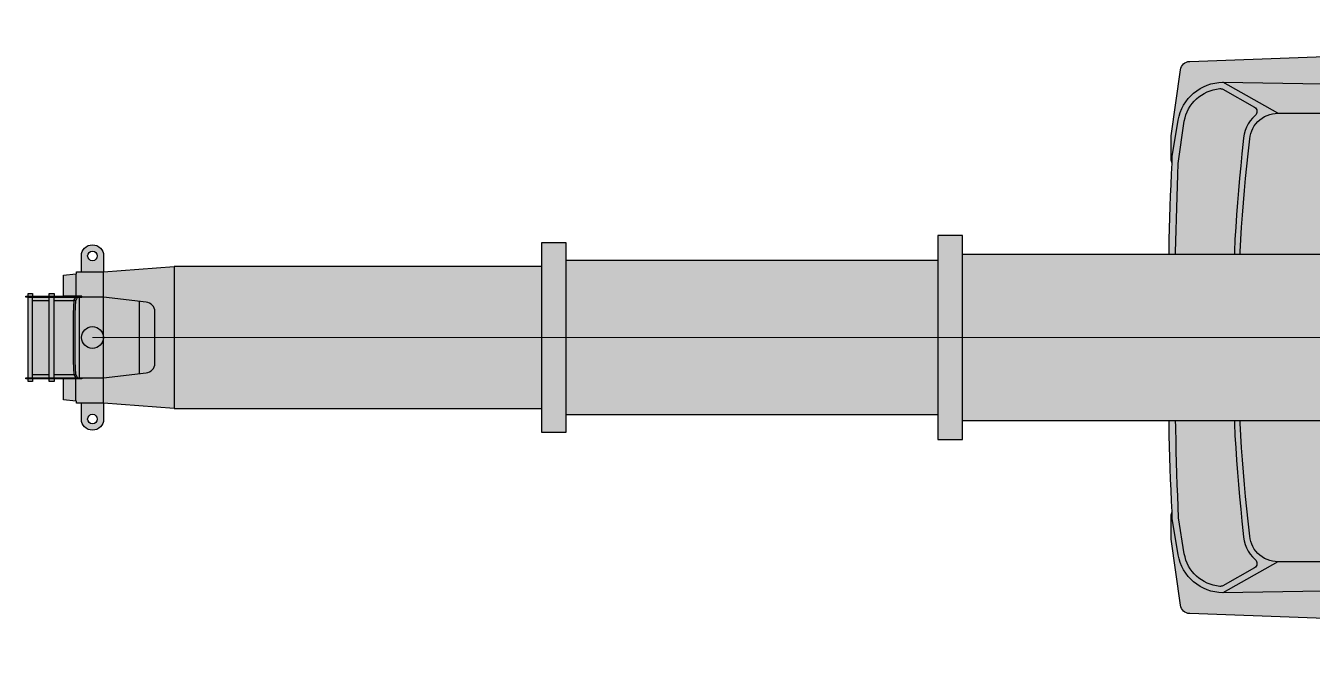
# Model space of a CAD drawing. Header units: millimetres. Extents: x 71603 to 88357, y -346 to 24116.
# Drawn here: x 71603 to 77282, y 2119 to 4869 of the extents above; entities that cross this region are included whole.
import ezdxf

# ---------------------------------------------------------------- set-up
doc = ezdxf.new("R2010")
doc.units = ezdxf.units.MM
doc.set_wipeout_variables(frame=1)
doc.layers.get('0').update_dxf_attribs({"color": 170})
doc.layers.add('Техника. Кран GROVE GMK4100', color=250, linetype='Continuous', lineweight=20)
doc.layers.add('Техника. Кран GROVE GMK4100 Штрих', color=7, linetype='Continuous', true_color=0xffda6b)

# ---------------------------------------------------------------- blocks, each defined once
blk = doc.blocks.new('Grove GMK4100-20200927.163132')
at = {"color": 0, "linetype": 'ByBlock', "lineweight": -2, "transparency": 16777216}
blk.add_wipeout([(-81.85994430214586, 359.87463061084054), (-81.85994430214586, 359.87463061084054), (-67.4814077343519, 394.587488599886), (-32.768549745306345, 408.9660251676801), (1.9443082437392576, 394.587488599886), (16.322844811533187, 359.87463061084054), (16.322844811533187, 289.1776248546521), (327.40467431650166, 313.3023433825217), (327.40467431650166, -313.30234338252194), (16.322844811533187, -289.1776248546521), (16.322844811533187, -359.87463061084054), (16.322844811533187, -359.87463061084054), (1.9443082437393997, -394.58748859988583), (-32.76854974530593, -408.9660251676796), (-67.4814077343512, -394.58748859988583), (-81.85994430214495, -359.87463061084054), (-81.85994430214495, -289.1776248546521), (-103.69394316832415, -289.1776248546521), (-103.69394316832415, -280.99865100285024), (-106.43196874961367, -280.99865100285024), (-160.9818630229966, -275.52259984027114), (-160.9818630229966, -182.7807589971053), (-201.91183517406904, -182.7807589971053), (-201.91183517406904, -193.69775843020034), (-223.7458340402482, -193.69775843020034), (-223.7458340402482, -182.7807589971053), (-297.3917015985208, -182.7807589971053), (-297.3917015985208, -193.69775843020034), (-316.48767488341036, -193.69775843020034), (-316.48767488341036, -182.7807589971053), (-327.4046743165018, -182.7807589971053), (-327.4046743165018, -177.3047078345262), (-316.48767488341036, -177.3047078345262), (-316.48767488341036, 177.30470783452608), (-327.4046743165018, 177.30470783452608), (-327.4046743165018, 182.7807589971053), (-316.48767488341036, 182.7807589971053), (-316.48767488341036, 193.69775843020045), (-297.3917015985208, 193.69775843020045), (-297.3917015985208, 182.7807589971053), (-223.7458340402482, 182.7807589971053), (-223.7458340402482, 193.69775843020045), (-201.91183517406904, 193.69775843020045), (-201.91183517406904, 182.7807589971053), (-160.9818630229966, 182.7807589971053), (-160.9818630229966, 275.5225998402709), (-106.43196874961367, 280.99865100285024), (-103.69394316832415, 280.99865100285024), (-103.69394316832415, 289.1776248546521), (-81.85994430214495, 289.1776248546521), (-81.85994430214495, 289.42334509912666)], dxfattribs=at)
at = {"layer": 'Техника. Кран GROVE GMK4100 Штрих', "transparency": 16777216}
h = blk.add_hatch(color=256, dxfattribs=at)
h.dxf.hatch_style = 1
edge = h.paths.add_edge_path(flags=16)
edge.add_arc((-32.76854974530579, 359.8746306108405), 21.26532292016782, 0, 360)
edge = h.paths.add_edge_path(flags=16)
edge.add_arc((-32.76854974530579, -359.8746306108405), 21.26532292016782, 0, 360)
edge = h.paths.add_edge_path()
edge.add_line((-81.85994430214487, 289.4233450991269), (-81.85994430214578, 359.8746306108405))
edge.add_arc((-32.76854974530625, 359.8746306108405), 49.09139455683953, 0, 180, ccw=False)
edge.add_line((16.32284481153329, 359.8746306108405), (16.32284481153329, 289.1776248546521))
edge.add_line((16.32284481153329, 289.1776248546521), (327.4046743165018, 313.3023433825219))
edge.add_line((327.4046743165018, 313.3023433825219), (327.4046743165018, -313.3023433825219))
edge.add_line((327.4046743165018, -313.3023433825219), (16.32284481153329, -289.1776248546521))
edge.add_line((16.32284481153329, -289.1776248546521), (16.32284481153329, -359.8746306108405))
edge.add_arc((-32.76854974530579, -359.8746306108405), 49.09139455683908, 180, 360, ccw=False)
edge.add_line((-81.85994430214487, -359.8746306108405), (-81.85994430214487, -289.1776248546521))
edge.add_line((-81.85994430214487, -289.1776248546521), (-103.693943168324, -289.1776248546521))
edge.add_line((-103.693943168324, -289.1776248546521), (-103.693943168324, -280.9986510028502))
edge.add_line((-103.693943168324, -280.9986510028502), (-106.4319687496136, -280.9986510028502))
edge.add_line((-106.4319687496136, -280.9986510028502), (-160.9818630229965, -275.5225998402711))
edge.add_line((-160.9818630229965, -275.5225998402711), (-160.9818630229965, -182.7807589971053))
edge.add_line((-160.9818630229965, -182.7807589971053), (-201.911835174069, -182.7807589971053))
edge.add_line((-201.911835174069, -182.7807589971053), (-201.911835174069, -193.6977584302003))
edge.add_line((-201.911835174069, -193.6977584302003), (-223.7458340402482, -193.6977584302003))
edge.add_line((-223.7458340402482, -193.6977584302003), (-223.7458340402482, -182.7807589971053))
edge.add_line((-223.7458340402482, -182.7807589971053), (-297.3917015985207, -182.7807589971053))
edge.add_line((-297.3917015985207, -182.7807589971053), (-297.3917015985207, -193.6977584302003))
edge.add_line((-297.3917015985207, -193.6977584302003), (-316.4876748834104, -193.6977584302003))
edge.add_line((-316.4876748834104, -193.6977584302003), (-316.4876748834104, -182.7807589971053))
edge.add_line((-316.4876748834104, -182.7807589971053), (-327.4046743165018, -182.7807589971053))
edge.add_line((-327.4046743165018, -182.7807589971053), (-327.4046743165018, -177.3047078345262))
edge.add_line((-327.4046743165018, -177.3047078345262), (-316.4876748834104, -177.3047078345262))
edge.add_line((-316.4876748834104, -177.3047078345262), (-316.4876748834104, 177.3047078345262))
edge.add_line((-316.4876748834104, 177.3047078345262), (-327.4046743165018, 177.3047078345262))
edge.add_line((-327.4046743165018, 177.3047078345262), (-327.4046743165018, 182.7807589971053))
edge.add_line((-327.4046743165018, 182.7807589971053), (-316.4876748834104, 182.7807589971053))
edge.add_line((-316.4876748834104, 182.7807589971053), (-316.4876748834104, 193.6977584302003))
edge.add_line((-316.4876748834104, 193.6977584302003), (-297.3917015985207, 193.6977584302003))
edge.add_line((-297.3917015985207, 193.6977584302003), (-297.3917015985207, 182.7807589971053))
edge.add_line((-297.3917015985207, 182.7807589971053), (-223.7458340402482, 182.7807589971053))
edge.add_line((-223.7458340402482, 182.7807589971053), (-223.7458340402482, 193.6977584302003))
edge.add_line((-223.7458340402482, 193.6977584302003), (-201.911835174069, 193.6977584302003))
edge.add_line((-201.911835174069, 193.6977584302003), (-201.911835174069, 182.7807589971053))
edge.add_line((-201.911835174069, 182.7807589971053), (-160.9818630229965, 182.7807589971053))
edge.add_line((-160.9818630229965, 182.7807589971053), (-160.9818630229965, 275.5225998402711))
edge.add_line((-160.9818630229965, 275.5225998402711), (-106.4319687496136, 280.9986510028502))
edge.add_line((-106.4319687496136, 280.9986510028502), (-103.693943168324, 280.9986510028502))
edge.add_line((-103.693943168324, 280.9986510028502), (-103.693943168324, 289.1776248546521))
edge.add_line((-103.693943168324, 289.1776248546521), (-81.85994430214487, 289.1776248546521))
edge.add_line((-81.85994430214487, 289.1776248546521), (-81.85994430214487, 289.4233450991269))
at = {"color": 0, "linetype": 'ByBlock', "lineweight": -2, "transparency": 16777216}
blk.add_lwpolyline([(-81.85994430214487, 289.4233450991269), (-81.85994430214578, 359.8746306108405, -0.9999999999999999), (16.32284481153329, 359.8746306108405), (16.32284481153329, 289.1776248546521), (327.4046743165018, 313.3023433825219), (327.4046743165018, -313.3023433825219), (16.32284481153329, -289.1776248546521), (16.32284481153329, -359.8746306108405, -0.9999999999999999), (-81.85994430214487, -359.8746306108405), (-81.85994430214487, -289.1776248546521), (-103.693943168324, -289.1776248546521), (-103.693943168324, -280.9986510028502), (-106.4319687496136, -280.9986510028502), (-160.9818630229965, -275.5225998402711), (-160.9818630229965, -182.7807589971053), (-201.911835174069, -182.7807589971053), (-201.911835174069, -193.6977584302003), (-223.7458340402482, -193.6977584302003), (-223.7458340402482, -182.7807589971053), (-297.3917015985207, -182.7807589971053), (-297.3917015985207, -193.6977584302003), (-316.4876748834104, -193.6977584302003), (-316.4876748834104, -182.7807589971053), (-327.4046743165018, -182.7807589971053), (-327.4046743165018, -177.3047078345262), (-316.4876748834104, -177.3047078345262), (-316.4876748834104, 177.3047078345262), (-327.4046743165018, 177.3047078345262), (-327.4046743165018, 182.7807589971053), (-316.4876748834104, 182.7807589971053), (-316.4876748834104, 193.6977584302003), (-297.3917015985207, 193.6977584302003), (-297.3917015985207, 182.7807589971053), (-223.7458340402482, 182.7807589971053), (-223.7458340402482, 193.6977584302003), (-201.911835174069, 193.6977584302003), (-201.911835174069, 182.7807589971053), (-160.9818630229965, 182.7807589971053), (-160.9818630229965, 275.5225998402711), (-106.4319687496136, 280.9986510028502), (-103.693943168324, 280.9986510028502), (-103.693943168324, 289.1776248546521), (-81.85994430214487, 289.1776248546521)], format="xyb", close=True, dxfattribs=at)
for points in [[(-81.85994430214487, 289.4233450991269), (-81.85994430214487, 359.8746306108405, -0.9999999999999999), (16.32284481153329, 359.8746306108405), (16.32284481153329, 289.1776248546521)], [(-79.15702161292211, -177.3047078345262), (16.63481161563868, -177.3047078345262), (204.5796549712177, -155.5058118604138, 0.3797778744483904), (242.7716015410006, -114.575839709345), (242.7716015410006, 114.575839709345, 0.3797778744483904), (204.5796549712177, 155.5058118604138), (16.63481161563868, 177.3047078345262), (-79.15702161292211, 177.3047078345262)]]:
    blk.add_lwpolyline(points, format="xyb", dxfattribs=at)
for points in [[(-81.85994430214487, 289.1776248546521), (16.32284481153329, 289.1776248546521)], [(16.32284481153329, -289.1776248546521), (16.32284481153329, 289.1776248546521)], [(-106.4319687496136, 280.9986510028502), (-106.4319687496136, 182.7807589971053)], [(-316.4876748834104, 177.3047078345262), (-79.15702161292211, 177.3047078345262), (-79.15702161292211, 182.7807589971053), (-160.9818630229965, 182.7807589971053)], [(-316.4876748834104, 182.7807589971053), (-297.3917015985207, 182.7807589971053)], [(-297.3917015985207, -177.3047078345262), (-297.3917015985207, 177.3047078345262)], [(-223.7458340402482, 182.7807589971053), (-201.911835174069, 182.7807589971053)], [(-223.7458340402482, -177.3047078345262), (-223.7458340402482, 177.3047078345262)], [(-201.911835174069, 163.6847857122157), (-114.6109426014118, 163.6847857122157), (-106.4319687496136, 177.3047078345262)], [(-201.911835174069, -177.3047078345262), (-201.911835174069, 177.3047078345262)], [(-98.32421700341729, 177.3047078345262), (-106.5031908552155, 163.6847857122157), (-114.6109426014118, 163.6847857122157), (-117.348968182705, 106.3968658575432), (-117.348968182705, -106.3968658575432), (-114.6109426014118, -163.6847857122157), (-106.5031908552155, -163.6847857122157), (-98.32421700341729, -177.3047078345262)], [(-90.07402104600988, -177.3047078345262), (-90.07402104600988, 177.3047078345262)], [(-297.3917015985207, 163.6847857122157), (-223.7458340402482, 163.6847857122157)], [(-106.5031908552155, -163.6847857122157), (-109.2412164365087, -106.3968658575432), (-109.2412164365087, 106.3968658575432), (-106.5031908552155, 163.6847857122157)], [(174.5666822532366, -158.9868845968194), (174.5666822532366, 158.9868845968194)], [(-297.3917015985207, -163.6847857122157), (-223.7458340402482, -163.6847857122157)], [(-201.911835174069, -163.6847857122157), (-114.6109426014118, -163.6847857122157), (-106.4319687496136, -177.3047078345262)], [(-316.4876748834104, -177.3047078345262), (-79.15702161292211, -177.3047078345262), (-79.15702161292211, -182.7807589971053), (-160.9818630229965, -182.7807589971053)], [(-297.3917015985207, -182.7807589971053), (-316.4876748834104, -182.7807589971053)], [(-201.911835174069, -182.7807589971053), (-223.7458340402482, -182.7807589971053)], [(-106.4319687496136, -280.9986510028502), (-106.4319687496136, -182.7807589971053)], [(16.32284481153329, -289.1776248546521), (-81.85994430214487, -289.1776248546521)]]:
    blk.add_lwpolyline(points, dxfattribs=at)
for centre, radius in [((-32.76854974530579, 359.8746306108405), 21.26532292016782), ((-32.76854974530579, 0), 47.98231210334961), ((-32.76854974530579, -359.8746306108405), 21.26532292016782)]:
    blk.add_circle(centre, radius, dxfattribs=at)
blk = doc.blocks.new('Grove GMK4100-20200927.131759')
at = {"color": 0, "linetype": 'ByBlock', "lineweight": -2, "transparency": 16777216}
for points in [[(3291.834246215937, -1375), (-5808.712809504592, -1375), (-5808.712809504592, -1277.8827248562593), (-6121.936378459213, -1256.7264922744935), (-7198.160105694168, -1217.770583159333), (-7198.160105694168, -1217.770583159333), (-7212.830532529945, -1214.5007994087664), (-7225.517996739533, -1206.442191511007), (-7234.713737971794, -1194.55306822505), (-7239.324222519652, -1180.2472532691208), (-7279.895754034633, -889.149597691895), (-7279.895754034633, -782.6377466226695), (-7276.382234926016, -769.4309906117778), (-7276.382234926018, -769.4309906117778), (-7284.2532950531195, -577.1727231396744), (-7289.419223399634, -384.8227603551277), (-7291.878997787411, -192.41916239277452), (-7291.632131502849, -4.547473508864641e-12), (-7291.632131502847, 9.094947017729282e-13), (-7291.632131502847, 9.094947017729282e-13), (-7291.87899778741, 192.41916239277634), (-7289.419223399631, 384.8227603551295), (-7284.253295053118, 577.1727231396744), (-7276.382234926016, 769.4309906117742), (-7276.382234926016, 769.4309906117787), (-7279.895754034633, 782.6377466226695), (-7279.895754034633, 889.1495976918968), (-7239.324222519652, 1180.2472532691227), (-7239.324222519652, 1180.2472532691227), (-7234.713737971796, 1194.5530682250528), (-7225.517996739533, 1206.4421915110079), (-7212.830532529945, 1214.5007994087673), (-7198.160105694169, 1217.770583159333), (-7198.160105694168, 1217.770583159333), (-6121.936378459213, 1256.7264922744944), (-5808.712809504592, 1277.8827248562611), (-5808.712809504592, 1375.000000000001), (3291.834246215937, 1375.000000000001)], [(3352.8265753478627, 1375), (3459.999999999985, 1375), (3459.999999999985, -1375), (3352.8265753478627, -1375)]]:
    blk.add_wipeout(points, dxfattribs=at)
at = {"layer": 'Техника. Кран GROVE GMK4100 Штрих', "transparency": 16777216}
h = blk.add_hatch(color=256, dxfattribs=at)
h.dxf.hatch_style = 1
edge = h.paths.add_edge_path()
edge.add_line((3291.834246215934, 1375), (3291.834246215934, -1375))
edge.add_line((3291.834246215934, -1375), (-5808.712809504592, -1375))
edge.add_line((-5808.712809504592, -1375), (-5808.712809504592, -1277.882724856259))
edge.add_line((-5808.712809504592, -1277.882724856259), (-6121.936378459213, -1256.726492274494))
edge.add_line((-6121.936378459213, -1256.726492274494), (-7198.160105694168, -1217.770583159332))
edge.add_arc((-7196.155407597211, -1174.230629976098), 43.58607963166883, 187.9344464711009, 267.36380797010895, ccw=False)
edge.add_line((-7239.324222519652, -1180.247253269121), (-7279.895754034631, -889.1495976918959))
edge.add_line((-7279.895754034631, -889.1495976918959), (-7279.895754034631, -782.6377466226695))
edge.add_line((-7279.895754034631, -782.6377466226695), (-7276.382234926015, -769.4309906117787))
edge.add_arc((6387.059280238689, -113.7589674217077), 13679.16444233055, 179.5235100890762, 182.7473636859954, ccw=False)
edge.add_arc((6387.059280238689, 113.7589674217077), 13679.16444233055, 177.2526363140046, 180.4764899109238, ccw=False)
edge.add_line((-7276.382234926015, 769.4309906117787), (-7279.895754034631, 782.6377466226695))
edge.add_line((-7279.895754034631, 782.6377466226695), (-7279.895754034631, 889.1495976918959))
edge.add_line((-7279.895754034631, 889.1495976918959), (-7239.324222519652, 1180.247253269121))
edge.add_arc((-7196.155407597211, 1174.230629976098), 43.58607963166811, 92.63619202989099, 172.0655535288991, ccw=False)
edge.add_line((-7198.160105694168, 1217.770583159332), (-6121.936378459213, 1256.726492274494))
edge.add_line((-6121.936378459213, 1256.726492274494), (-5808.712809504592, 1277.882724856259))
edge.add_line((-5808.712809504592, 1277.882724856259), (-5808.712809504592, 1375))
edge.add_line((-5808.712809504592, 1375), (3291.834246215934, 1375))
h = blk.add_hatch(color=256, dxfattribs=at)
h.dxf.hatch_style = 1
h.paths.add_polyline_path([(3352.826575347863, -1375), (3352.826575347863, 1375), (3459.999999999985, 1375), (3459.999999999985, -1375)])
h = blk.add_hatch(color=256, dxfattribs=at)
h.dxf.hatch_style = 1
h.set_gradient(color1=(115, 115, 115), color2=(194, 194, 194), tint=1)
edge = h.paths.add_edge_path()
edge.add_line((-7052.429133605826, 1094.759561568918), (-6912.903099228297, 1016.168852927552))
edge.add_arc((-6924.1232612266, 996.2491354983043), 22.8623528476238, -48.9579324491051, 60.608781343786404, ccw=False)
edge.add_arc((-6808.795527204683, 863.7763186899391), 152.7779996564998, 131.0420675509025, 179.6658961007148)
edge.add_arc((632.3842738118728, 2.824498790255886e-13), 7643.023288342755, 173.5041316482322, 186.4958683517631)
edge.add_arc((-6808.795527204714, -863.776318689883), 152.7779996565356, 180.3341038990753, 228.9579324491172)
edge.add_arc((-6924.123261226609, -996.2491354983146), 22.86235284762342, -60.608781343786006, 48.95793244912511, ccw=False)
edge.add_line((-6912.903099228305, -1016.168852927562), (-7052.429133605801, -1094.759561568917))
edge.add_arc((-7063.649295604125, -1074.83984413968), 22.86235284762371, 264.90389127333475, 299.39121865627123, ccw=False)
edge.add_arc((-7050.183862943449, -923.8468126891365), 174.4546132812094, 189.8241824925098, 264.903891273334, ccw=False)
edge.add_line((-7222.080268785146, -953.6131989965575), (-7247.515998881589, -795.5625059537618))
edge.add_arc((11977.52218496757, 2.957632209079993), 19241.61447440182, 177.7245587295855, 182.3784374475854, ccw=False)
edge.add_line((-7248.920373471461, 766.9171393520937), (-7222.042221206031, 953.83208891575))
edge.add_arc((-7050.183862943442, 923.8468126891314), 174.4546132812169, 95.09610872667679, 170.1028499843459, ccw=False)
edge.add_arc((-7063.649295604147, 1074.83984413968), 22.86235284762368, 60.608781343735814, 95.09610872667912, ccw=False)
at = {"color": 0, "linetype": 'ByBlock', "lineweight": -2, "transparency": 16777216}
for p, q in [((2686.5504079932, 1375), (2686.5504079932, -1375)), ((2989.192327104567, -1375), (2989.192327104567, 1375))]:
    blk.add_line(p, q, dxfattribs=at)
for points in [[(3291.834246215934, 1375), (3291.834246215934, -1375), (-5808.712809504592, -1375), (-5808.712809504592, -1277.882724856259), (-6121.936378459213, -1256.726492274494), (-7198.160105694168, -1217.770583159332, -0.3611530561092817), (-7239.324222519652, -1180.247253269121), (-7279.895754034631, -889.1495976918959), (-7279.895754034631, -782.6377466226695), (-7276.382234926015, -769.4309906117787, -0.01406764284577776), (-7291.632131502847, 0, -0.01406764284577776), (-7276.382234926015, 769.4309906117787), (-7279.895754034631, 782.6377466226695), (-7279.895754034631, 889.1495976918959), (-7239.324222519652, 1180.247253269121, -0.3611530561092817), (-7198.160105694168, 1217.770583159332), (-6121.936378459213, 1256.726492274494), (-5808.712809504592, 1277.882724856259), (-5808.712809504592, 1375)], [(-7052.429133605826, 1094.759561568918), (-6912.903099228297, 1016.168852927552, -0.5181665174371505), (-6909.111543755447, 979.0057159912711, 0.2154031603997809), (-6961.570929409863, 864.6671947120618, 0.05674794351061465), (-6961.570929409933, -864.6671947114462, 0.2154031604008307), (-6909.111543755462, -979.0057159912765, -0.518166517437244), (-6912.903099228305, -1016.168852927562), (-7052.429133605801, -1094.759561568917, -0.1516255561980948), (-7065.680081818762, -1097.611824402268, -0.3398421760004866), (-7222.080268785146, -953.6131989965575), (-7247.515998881589, -795.5625059537618, -0.02030916821908614), (-7248.920373471461, 766.9171393520937), (-7222.042221206031, 953.83208891575, -0.3394870628608464), (-7065.680081818789, 1097.611824402268, -0.1516255561981221)]]:
    blk.add_lwpolyline(points, format="xyb", close=True, dxfattribs=at)
blk.add_lwpolyline([(3352.826575347863, -1375), (3352.826575347863, 1375), (3459.999999999985, 1375), (3459.999999999985, -1375)], close=True, dxfattribs=at)
for points in [[(-5298.097796681453, 1137.134854744771, -0.1662659055390746), (-4917.087489025202, 1329.24682380131)], [(2686.5504079932, -1334.415505756217), (-3744.060602991027, -1334.415505756217), (-4089.268908004276, -1222.723262985877), (-4984.609266205177, -1179.073534168212, -0.4000166114830424), (-5107.509232143871, -1050.035970288934), (-5107.509232143871, 1050.035970288935, -0.4000166114830424), (-4984.609266205177, 1179.073534168211), (-4089.268908004276, 1222.723262985877), (-3744.060602991027, 1334.415505756217), (2686.5504079932, 1334.415505756217)], [(-7276.382234926015, 769.4309906117787, -0.0005288306343128506), (-7274.964709153515, 798.3320852056495), (-7249.245399150677, 958.1448664829431, -0.3632507626532749), (-7051.486974786501, 1125.837291649776), (-5639.596842986473, 1102.91382417758), (-5639.596842986473, 0), (-5639.596842986473, -1102.91382417758), (-7051.486974786501, -1125.837291649776, -0.3632507626532749), (-7249.245399150677, -958.1448664829431), (-7274.964709153515, -798.3320852056495, -0.0005288306343128506), (-7276.382234926015, -769.4309906117787)], [(-5698.260675176862, -989.0140600611921), (-6808.577816130244, -989.0140600611921, -0.4163145322948332), (-6934.0316118747, -863.0963492661249, -0.03232132957061997), (-6983.098945478065, 0, -0.03232132957061997), (-6934.0316118747, 863.0963492661249, -0.4163145322948332), (-6808.577816130244, 989.0140600611921), (-5698.260675176862, 989.0140600611921)], [(-5298.097796681453, -1137.134854744771, 0.1662659055390746), (-4917.087489025202, -1329.24682380131)]]:
    blk.add_lwpolyline(points, format="xyb", dxfattribs=at)
for points in [[(-4917.087489025201, 1329.24682380131), (-3818.843671934971, 1329.24682380131)], [(-5298.097796681453, 1137.134854744771), (-5603.125101411773, 1137.134854744771), (-5639.596842986473, 1102.91382417758)], [(-5298.097796681453, -1137.134854744771), (-5298.097796681453, 0), (-5298.097796681453, 1137.134854744771)], [(-6808.577816130244, 989.0140600611921), (-7051.48697478653, 1125.837291649777)], [(-5698.260675176862, 989.0140600611921), (-5639.596842986473, 1102.91382417758)], [(-5698.260675176862, 989.0140600611921), (-5698.260675176862, -989.0140600611921)], [(-6808.577816130244, -989.0140600611921), (-7051.486974786501, -1125.837291649776)], [(-5698.260675176862, -989.0140600611921), (-5639.596842986473, -1102.91382417758)], [(-5298.097796681453, -1137.134854744771), (-5603.125101411773, -1137.134854744771), (-5639.596842986473, -1102.91382417758)], [(-4917.087489025201, -1329.24682380131), (-3818.843671934971, -1329.24682380131)]]:
    blk.add_lwpolyline(points, dxfattribs=at)
blk.add_circle((0, 0), 740.4845340068568, dxfattribs=at)
blk = doc.blocks.new('*U37')
at = {"color": 0, "linetype": 'ByBlock', "lineweight": -2, "transparency": 16777216}
blk.add_blockref('Grove GMK4100-20200927.131759', (0, 0), dxfattribs=at)
blk.add_wipeout([(-11681.687566152617, 313.3023433825292), (-11681.687566152617, -313.3023433825074), (0, -313.3023433825074), (0, 313.3023433825292)], dxfattribs=at)
at = {"layer": 'Техника. Кран GROVE GMK4100 Штрих', "true_color": 0xadadad, "transparency": 16777216}
h = blk.add_hatch(color=253, dxfattribs=at)
h.dxf.hatch_style = 1
h.paths.add_polyline_path([(-11681.68756615262, 313.3023433825219), (-11681.68756615262, -313.3023433825219), (0, -313.3023433825219), (0, 313.3023433825219)])
at = {"color": 0, "linetype": 'ByBlock', "lineweight": -2, "transparency": 16777216}
blk.add_lwpolyline([(-11681.68756615262, 313.3023433825219), (-11681.68756615262, -313.3023433825219), (0, -313.3023433825219), (0, 313.3023433825219)], close=True, dxfattribs=at)
blk.add_blockref('Grove GMK4100-20200927.163132', (-12009.09224046912, 0), dxfattribs=at)
blk.add_wipeout([(-9950.388863576249, 340.66874397784704), (-9950.388863576249, 417.96418531404925), (-10060.233269524286, 417.96418531404925), (-10060.233269524286, -417.96418531404925), (-9950.388863576249, -417.96418531404925), (-9950.388863576249, -340.66874397784704), (-1.2732925824820995e-11, -340.66874397784704), (-1.2732925824820995e-11, 340.66874397784704)], dxfattribs=at)
at = {"layer": 'Техника. Кран GROVE GMK4100 Штрих', "transparency": 16777216}
h = blk.add_hatch(color=256, dxfattribs=at)
h.dxf.hatch_style = 1
h.paths.add_polyline_path([(-9950.388863576249, 417.9641853140529), (-10060.23326952429, 417.9641853140529), (-10060.23326952429, -417.9641853140456), (-9950.388863576249, -417.9641853140456)])
at = {"layer": 'Техника. Кран GROVE GMK4100 Штрих', "true_color": 0xadadad, "transparency": 16777216}
h = blk.add_hatch(color=253, dxfattribs=at)
h.dxf.hatch_style = 1
h.paths.add_polyline_path([(0, 340.668743977847), (0, -340.668743977847), (-9950.388863576249, -340.668743977847), (-9950.388863576249, 340.668743977847)])
at = {"color": 0, "linetype": 'ByBlock', "lineweight": -2, "transparency": 16777216}
for points in [[(-9950.388863576249, 417.9641853140529), (-10060.23326952429, 417.9641853140529), (-10060.23326952429, -417.9641853140456), (-9950.388863576249, -417.9641853140456)], [(0, 340.668743977847), (0, -340.668743977847), (-9950.388863576249, -340.668743977847), (-9950.388863576249, 340.668743977847)]]:
    blk.add_lwpolyline(points, close=True, dxfattribs=at)
blk.add_wipeout([(-8200.782605023807, 368.03514457316487), (-8200.782605023807, 450.2156488301407), (-8309.764839225283, 450.2156488301407), (-8309.764839225283, -450.2156488301407), (-8200.782605023807, -450.2156488301407), (-8200.782605023807, -368.0351445731794), (-3.637978807091713e-12, -368.0351445731794), (-3.637978807091713e-12, 368.03514457316487)], dxfattribs=at)
at = {"layer": 'Техника. Кран GROVE GMK4100 Штрих', "transparency": 16777216}
h = blk.add_hatch(color=256, dxfattribs=at)
h.dxf.hatch_style = 1
h.paths.add_polyline_path([(-8200.782605023804, 450.2156488301443), (-8309.764839225285, 450.2156488301443), (-8309.764839225285, -450.2156488301371), (-8200.782605023804, -450.2156488301371)])
at = {"layer": 'Техника. Кран GROVE GMK4100 Штрих', "true_color": 0xadadad, "transparency": 16777216}
h = blk.add_hatch(color=253, dxfattribs=at)
h.dxf.hatch_style = 1
h.paths.add_polyline_path([(0, 368.0351445731721), (0, -368.0351445731721), (-8200.782605023804, -368.0351445731721), (-8200.782605023804, 368.0351445731721)])
at = {"color": 0, "linetype": 'ByBlock', "lineweight": -2, "transparency": 16777216}
for points in [[(-8200.782605023804, 450.2156488301443), (-8309.764839225285, 450.2156488301443), (-8309.764839225285, -450.2156488301371), (-8200.782605023804, -450.2156488301371)], [(0, 368.0351445731721), (0, -368.0351445731721), (-8200.782605023804, -368.0351445731721), (-8200.782605023804, 368.0351445731721)]]:
    blk.add_lwpolyline(points, close=True, dxfattribs=at)
at = {"color": 0, "linetype": 'ByBlock', "lineweight": 9, "transparency": 16777216}
blk.add_lwpolyline([(0, 0), (-12041.86079021443, 0)], dxfattribs=at)

msp = doc.modelspace()

# ---------------------------------------------------------------- block references
at = {"layer": 'Техника. Кран GROVE GMK4100', "lineweight": -3, "transparency": 16777216}
msp.add_blockref('*U37', (83939.57150278901, 3494.258043074224), dxfattribs=at)

doc.saveas('drawing.dxf')
